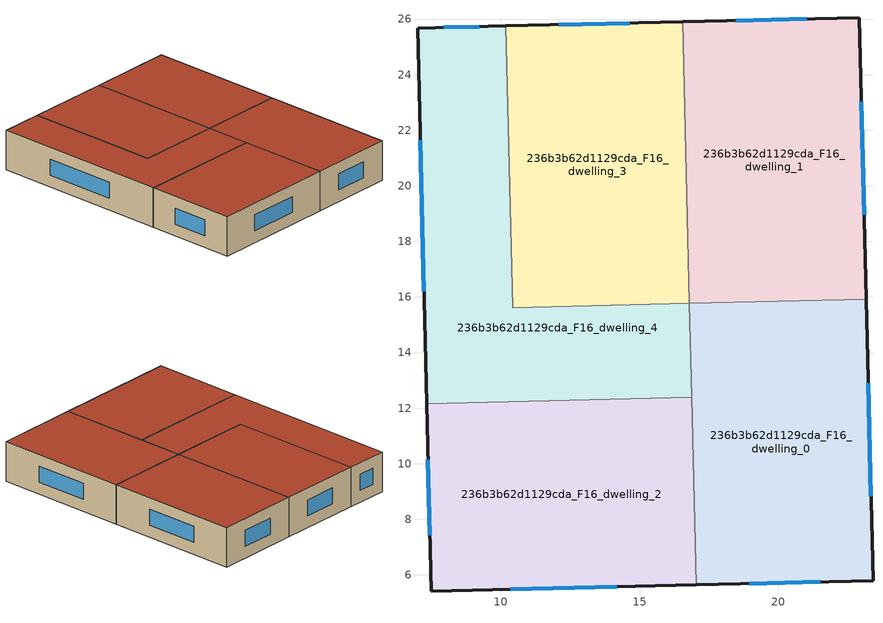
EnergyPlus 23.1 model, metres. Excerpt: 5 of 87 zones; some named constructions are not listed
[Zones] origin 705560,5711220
236b3b62d1129cda_F16_dwelling_0
 floor to 236b3b62d1129cda_F15_dwelling_0 (EU_floor_Construction): 23.16,15.92 23.4,5.79 17.04,5.64 16.8,15.77 z48
 wall outside (EU_wall_Construction): 17.04,5.64 23.4,5.79 23.16,15.92 z48:51
 wall to 236b3b62d1129cda_F16_dwelling_1 (EU_wall_Construction): 23.16,15.92 16.8,15.77 z48:51
 wall to 236b3b62d1129cda_F16_dwelling_2 (EU_wall_Construction): 16.88,12.39 17.04,5.64 z48:51
 wall to 236b3b62d1129cda_F16_dwelling_4 (EU_wall_Construction): 16.8,15.77 16.88,12.39 z48:51
 window (EU_Window_Construction): 23.33,8.83 23.23,12.89 / 18.94,5.68 21.5,5.75 z48.9:50.1
 roof outside (EU_roof_Construction): 23.4,5.79 23.16,15.92 16.8,15.77 17.04,5.64 z51
236b3b62d1129cda_F16_dwelling_1
 floor to 236b3b62d1129cda_F15_dwelling_1 (EU_floor_Construction): 22.91,26.05 23.16,15.92 16.8,15.77 16.55,25.9 z48
 wall outside (EU_wall_Construction): 23.16,15.92 22.91,26.05 16.55,25.9 z48:51
 wall to 236b3b62d1129cda_F16_dwelling_3 (EU_wall_Construction): 16.55,25.9 16.8,15.77 z48:51
 window (EU_Window_Construction): 23.08,18.96 22.99,23.02 / 21.01,26.01 18.46,25.95 z48.9:50.1
 roof outside (EU_roof_Construction): 23.16,15.92 22.91,26.05 16.55,25.9 16.8,15.77 z51
236b3b62d1129cda_F16_dwelling_2
 floor to 236b3b62d1129cda_F15_dwelling_2 (EU_floor_Construction): 16.88,12.39 17.04,5.64 7.5,5.41 7.33,12.16 z48
 wall outside (EU_wall_Construction): 7.33,12.16 7.5,5.41 17.04,5.64 z48:51
 wall to 236b3b62d1129cda_F16_dwelling_4 (EU_wall_Construction): 16.88,12.39 7.33,12.16 z48:51
 window (EU_Window_Construction): 7.38,10.14 7.45,7.43 / 10.35,5.47 14.18,5.57 z48.9:50.1
 roof outside (EU_roof_Construction): 17.04,5.64 16.88,12.39 7.33,12.16 7.5,5.41 z51
236b3b62d1129cda_F16_dwelling_3
 floor to 236b3b62d1129cda_F15_dwelling_3 (EU_floor_Construction): 16.55,25.9 16.8,15.77 10.43,15.62 10.19,25.75 z48
 wall outside (EU_wall_Construction): 16.55,25.9 10.19,25.75 z48:51
 wall to 236b3b62d1129cda_F16_dwelling_4 (EU_wall_Construction): 10.19,25.75 10.43,15.62 16.8,15.77 z48:51
 window (EU_Window_Construction): 14.65,25.86 12.09,25.8 z48.9:50.1
 roof outside (EU_roof_Construction): 16.8,15.77 16.55,25.9 10.19,25.75 10.43,15.62 z51
236b3b62d1129cda_F16_dwelling_4
 floor to 236b3b62d1129cda_F15_dwelling_4 (EU_floor_Construction): 10.19,25.75 10.43,15.62 16.8,15.77 16.88,12.39 7.33,12.16 7.01,25.68 z48
 wall outside (EU_wall_Construction): 10.19,25.75 7.01,25.68 7.33,12.16 z48:51
 window (EU_Window_Construction): 7.11,21.63 7.24,16.21 / 9.24,25.73 7.96,25.7 z48.9:50.1
 roof outside (EU_roof_Construction): 16.88,12.39 16.8,15.77 10.43,15.62 10.19,25.75 7.01,25.68 7.33,12.16 z51
[SCHEDULE:FILE] Column Number=1; Rows to Skip at Top=0; Number of Hours of Data=8760; Column Separator=Comma; Interpolate to Timestep=No; Minutes per Item=60; Adjust Schedule for Daylight Savings=Yes
Name | File
EU_Step8_GainSchedule_236b3b62d1129cda_F3_dwelling_1_f000 | ../../schedules/236b3b62d1129cda/236b3b62d1129cda_F3_dwelling_1_f000_gain.csv
EU_Step8_GainSchedule_236b3b62d1129cda_F3_dwelling_2_f000 | ../../schedules/236b3b62d1129cda/236b3b62d1129cda_F3_dwelling_2_f000_gain.csv
EU_Step8_GainSchedule_236b3b62d1129cda_F3_dwelling_3_f000 | ../../schedules/236b3b62d1129cda/236b3b62d1129cda_F3_dwelling_3_f000_gain.csv
EU_Step8_GainSchedule_236b3b62d1129cda_F3_dwelling_4_f000 | ../../schedules/236b3b62d1129cda/236b3b62d1129cda_F3_dwelling_4_f000_gain.csv
EU_Step8_GainSchedule_236b3b62d1129cda_F4_dwelling_0_f000 | ../../schedules/236b3b62d1129cda/236b3b62d1129cda_F4_dwelling_0_f000_gain.csv
EU_Step8_GainSchedule_236b3b62d1129cda_F4_dwelling_1_f000 | ../../schedules/236b3b62d1129cda/236b3b62d1129cda_F4_dwelling_1_f000_gain.csv
EU_Step8_GainSchedule_236b3b62d1129cda_F4_dwelling_2_f000 | ../../schedules/236b3b62d1129cda/236b3b62d1129cda_F4_dwelling_2_f000_gain.csv
EU_Step8_GainSchedule_236b3b62d1129cda_F4_dwelling_3_f000 | ../../schedules/236b3b62d1129cda/236b3b62d1129cda_F4_dwelling_3_f000_gain.csv
EU_Step8_GainSchedule_236b3b62d1129cda_F4_dwelling_4_f000 | ../../schedules/236b3b62d1129cda/236b3b62d1129cda_F4_dwelling_4_f000_gain.csv
EU_Step8_GainSchedule_236b3b62d1129cda_F5_dwelling_0_f000 | ../../schedules/236b3b62d1129cda/236b3b62d1129cda_F5_dwelling_0_f000_gain.csv
EU_Step8_GainSchedule_236b3b62d1129cda_F5_dwelling_1_f000 | ../../schedules/236b3b62d1129cda/236b3b62d1129cda_F5_dwelling_1_f000_gain.csv
EU_Step8_GainSchedule_236b3b62d1129cda_F5_dwelling_2_f000 | ../../schedules/236b3b62d1129cda/236b3b62d1129cda_F5_dwelling_2_f000_gain.csv
EU_Step8_GainSchedule_236b3b62d1129cda_F5_dwelling_3_f000 | ../../schedules/236b3b62d1129cda/236b3b62d1129cda_F5_dwelling_3_f000_gain.csv
EU_Step8_GainSchedule_236b3b62d1129cda_F5_dwelling_4_f000 | ../../schedules/236b3b62d1129cda/236b3b62d1129cda_F5_dwelling_4_f000_gain.csv
EU_Step8_GainSchedule_236b3b62d1129cda_F6_dwelling_0_f000 | ../../schedules/236b3b62d1129cda/236b3b62d1129cda_F6_dwelling_0_f000_gain.csv
EU_Step8_GainSchedule_236b3b62d1129cda_F6_dwelling_1_f000 | ../../schedules/236b3b62d1129cda/236b3b62d1129cda_F6_dwelling_1_f000_gain.csv
EU_Step8_GainSchedule_236b3b62d1129cda_F6_dwelling_2_f000 | ../../schedules/236b3b62d1129cda/236b3b62d1129cda_F6_dwelling_2_f000_gain.csv
EU_Step8_GainSchedule_236b3b62d1129cda_F6_dwelling_3_f000 | ../../schedules/236b3b62d1129cda/236b3b62d1129cda_F6_dwelling_3_f000_gain.csv
EU_Step8_GainSchedule_236b3b62d1129cda_F6_dwelling_4_f000 | ../../schedules/236b3b62d1129cda/236b3b62d1129cda_F6_dwelling_4_f000_gain.csv
